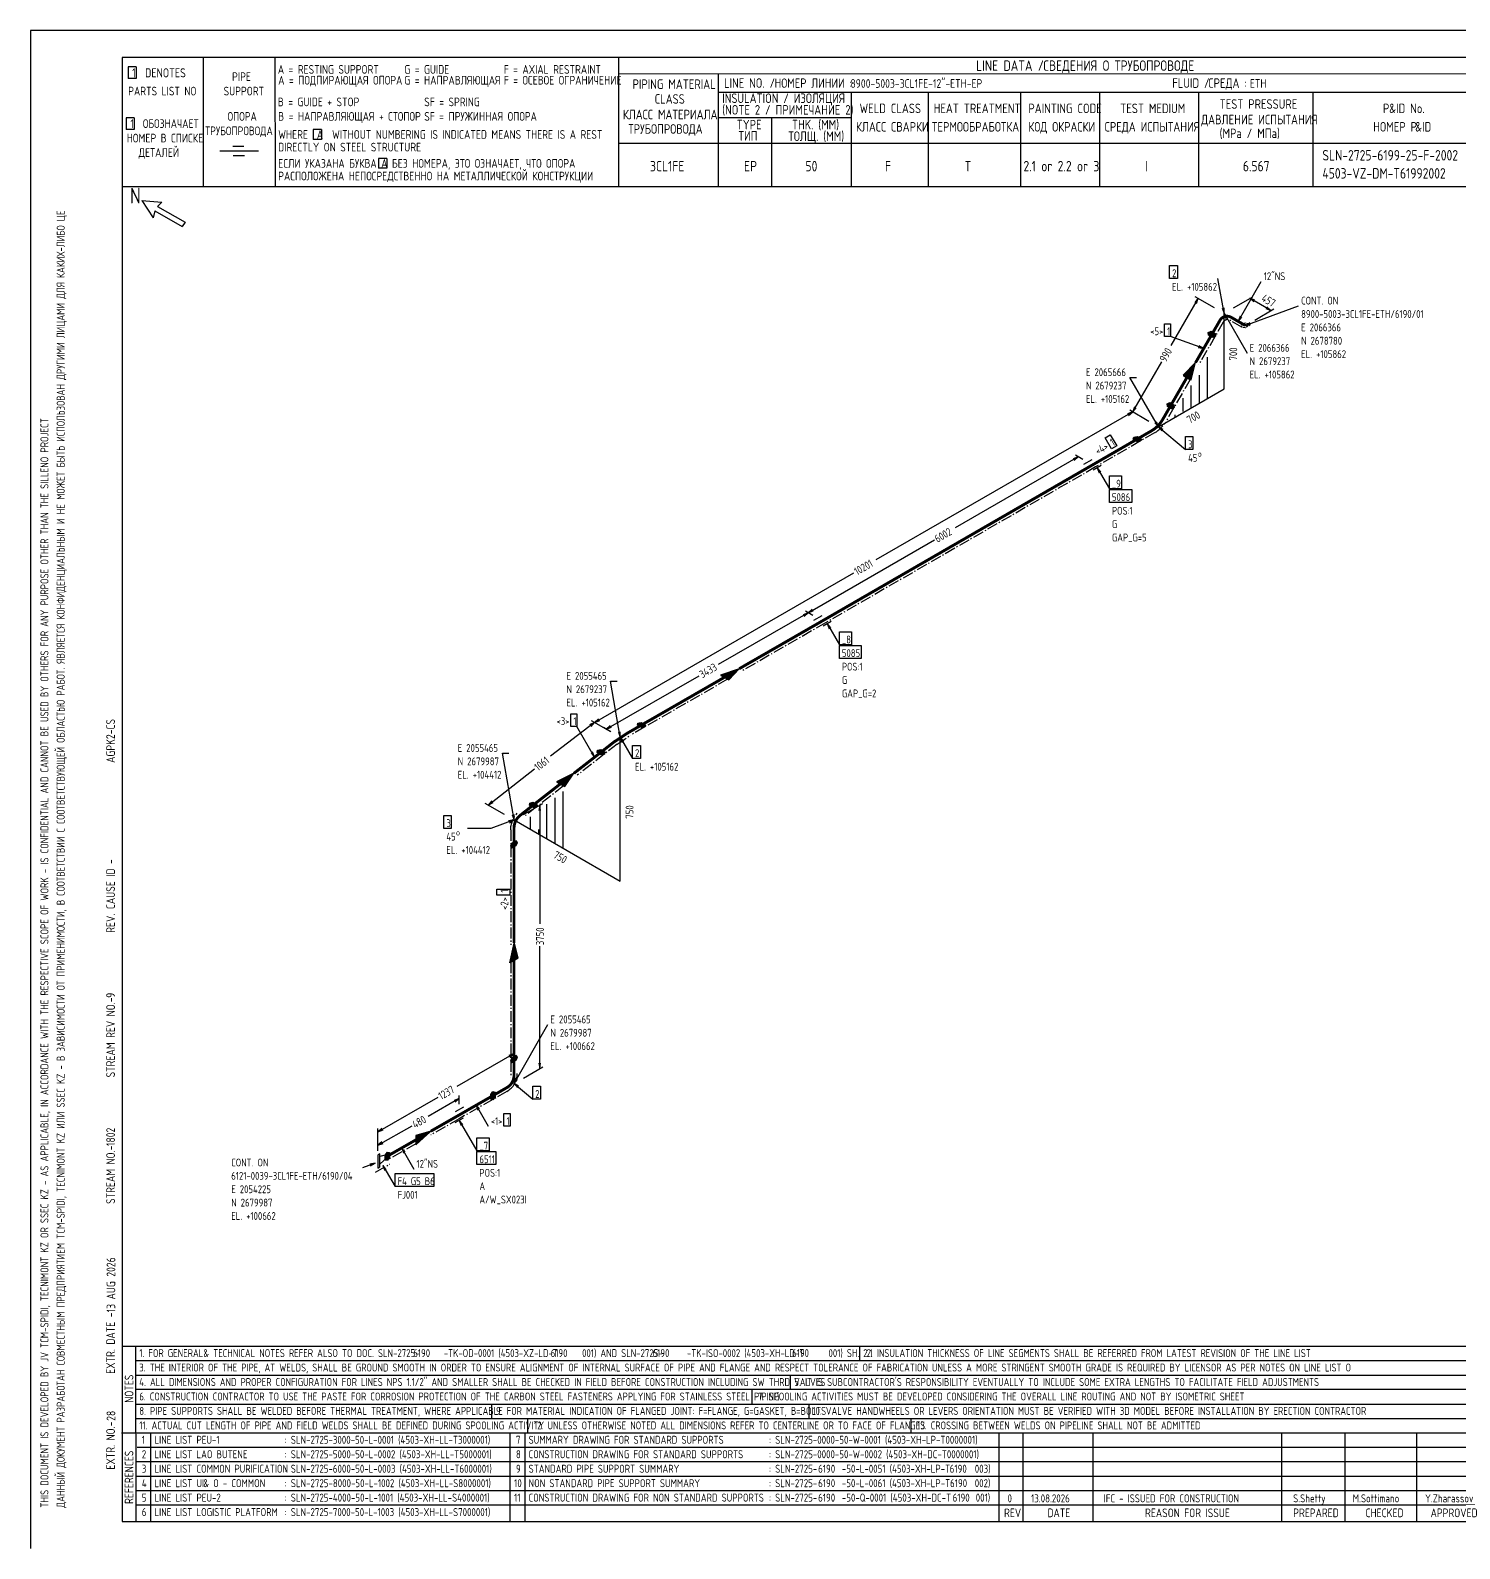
# Model space of a CAD drawing. Extents: x -1005 to 594, y -998 to 420.
# Drawn here: x 0 to 395.4, y 0 to 420 of the extents above; entities that cross this region are included whole.
import ezdxf

# ---------------------------------------------------------------- set-up
doc = ezdxf.new("R2010")
doc.units = 0
doc.linetypes.add('GT100', pattern=[0.8, 0.533333, -0.266667])
doc.linetypes.add('GT111', pattern=[4.5, 3, -0.6, 0.3, -0.6])
doc.styles.add('TTFN17', font='GOST type A')

msp = doc.modelspace()

# ---------------------------------------------------------------- linework, layer by layer
at = {"layer": 'GT_1', "flags": 128}
for points in [[(0, 420), (0, 0)], [(594, 420), (0, 420)], [(589.1, 412.5), (25.4, 412.5)], [(25.4, 412.5), (25.4, 7.5)], [(47.8, 412.5), (47.8, 376.7)], [(67.6, 412.5), (67.7, 376.7)], [(162.7, 412.5), (162.7, 376.7)], [(29.3, 409.9), (27.1, 409.9)], [(27.1, 409.9), (27.1, 406.7)], [(29.3, 409.9), (29.3, 406.7)], [(589.1, 408), (162.7, 407.9)], [(190.3, 407.8), (190.3, 376.7)], [(29.3, 406.7), (27.1, 406.7)], [(190.3, 402.9), (402.7, 402.9)], [(227.1, 402.9), (227.1, 376.7)], [(248.4, 402.9), (248.4, 376.8)], [(273.9, 402.9), (273.9, 376.7)], [(295.8, 402.9), (295.8, 376.7)], [(323.2, 402.9), (323.2, 376.7)], [(354.8, 402.9), (354.8, 376.8)], [(28.7, 395.8), (26.5, 395.8)], [(26.5, 395.8), (26.5, 392.6)], [(28.7, 395.8), (28.7, 392.6)], [(227.1, 395.8), (190.3, 395.8)], [(205, 395.8), (205, 376.7)], [(28.7, 392.6), (26.5, 392.6)], [(80.5, 392.6), (78.2, 392.6)], [(78.2, 392.6), (78.2, 389.8)], [(80.5, 392.6), (80.5, 389.8)], [(63.1, 386.6), (52.4, 386.6)], [(59.1, 387.9), (56, 387.9)], [(80.5, 389.8), (78.2, 389.8)], [(230.2, 388.7), (162.7, 388.7)], [(402.7, 388.7), (226.9, 388.7)], [(59.2, 385.3), (56.1, 385.3)], [(98.6, 384.6), (96.3, 384.6)], [(96.3, 384.6), (96.3, 381.9)], [(98.6, 384.6), (98.6, 381.9)], [(98.6, 381.9), (96.3, 381.9)], [(402.7, 376.7), (25.4, 376.7)], [(30.8, 372.9), (34, 368.1)], [(30.8, 372.9), (36.4, 372.5)], [(34.4, 370.1), (34, 368.1)], [(34.4, 370.1), (42, 365.7)], [(36.4, 372.5), (35.2, 371.3)], [(35.2, 371.3), (42.8, 366.9)], [(42.8, 366.9), (42, 365.7)], [(315.15, 354.95), (317.325, 354.95), (317.325, 351.35), (315.15, 351.35), (315.15, 354.95)], [(330.225, 341.75), (328.5, 351.35)], [(334.125, 339.5), (340.5, 350.525)], [(323.1, 345.875), (315.525, 332.825)], [(322.575, 344.45), (323.1, 345.875), (322.125, 344.75)], [(327.6, 343.25), (322.275, 346.325)], [(332.85, 343.25), (338.175, 346.325)], [(338.775, 345.35), (337.35, 345.875), (338.475, 344.9)], [(337.35, 345.875), (338.55, 345.2)], [(343.2, 342.5), (338.55, 345.2)], [(329.7, 343.175), (330.225, 341.75), (330.225, 343.25)], [(331.2, 340.625), (330.225, 341.75), (330.75, 340.325)], [(330.225, 341.75), (336.6, 330.725)], [(330.225, 320.825), (330.225, 341.75)], [(334.65, 340.925), (334.125, 339.5), (335.1, 340.625)], [(336.075, 338.375), (350.85, 343.775)], [(338.7, 339.875), (344.025, 342.95)], [(341.775, 343.025), (343.2, 342.5), (342.075, 343.475)], [(313.725, 338.825), (315.45, 338.825), (315.45, 335.3), (313.725, 335.3), (313.725, 338.825)], [(327.75, 336.125), (327.825, 335.375), (327.075, 335), (325.95, 335.675), (325.875, 336.425), (326.625, 336.8), (327.75, 336.125)], [(325.878, 336.4), (327.292, 336.4)], [(325.898, 336.2), (327.625, 336.2)], [(325.918, 336), (327.763, 336)], [(326.225, 336.6), (326.958, 336.6)], [(337.35, 339.125), (336.075, 338.375), (337.575, 338.6)], [(324.6, 332), (315.45, 335.3)], [(323.1, 332.225), (324.6, 332), (323.325, 332.75)], [(325.938, 335.8), (327.783, 335.8)], [(326.075, 335.6), (327.803, 335.6)], [(326.408, 335.4), (327.823, 335.4)], [(326.742, 335.2), (327.475, 335.2)], [(304.95, 314.45), (312.975, 328.325)], [(319.95, 323.975), (321.15, 323.3), (322.35, 328.1), (318.9, 324.575), (321, 323.375), (322.125, 327.725), (318.975, 324.5), (320.85, 323.45), (321.9, 327.275), (319.125, 324.425), (320.7, 323.525), (321.6, 326.9), (319.275, 324.35), (320.55, 323.675), (321.45, 326.525), (319.425, 324.275), (320.4, 323.75), (321.15, 326.075), (319.575, 324.2), (320.25, 323.825), (321, 325.775), (319.725, 324.125), (320.1, 323.9), (320.7, 325.325), (319.875, 324.05), (319.95, 323.975), (322.35, 328.1)], [(325.575, 329.6), (325.575, 318.125)], [(312.075, 310.325), (304.2, 323.975), (306, 323.975)], [(323.325, 324.575), (323.325, 316.85)], [(312.075, 310.325), (330.225, 320.825)], [(321.075, 321.8), (321.075, 315.425)], [(305.475, 315.875), (304.95, 314.45), (305.925, 315.575)], [(316.35, 316.4), (316.425, 315.65), (315.675, 315.275), (314.55, 315.95), (314.475, 316.7), (315.225, 317.075), (316.35, 316.4)], [(314.485, 316.6), (316.017, 316.6)], [(314.505, 316.4), (316.35, 316.4)], [(314.525, 316.2), (316.37, 316.2)], [(314.545, 316), (316.39, 316)], [(314.675, 316.8), (315.683, 316.8)], [(314.8, 315.8), (316.41, 315.8)], [(315.133, 315.6), (316.325, 315.6)], [(318.825, 318.275), (318.825, 314.525)], [(304.95, 314.45), (233.925, 273.5)], [(303.825, 313.475), (304.95, 314.45), (303.525, 313.925)], [(309.45, 311.825), (304.125, 314.9)], [(309.45, 311.825), (304.125, 314.9)], [(311.1, 311.45), (312.075, 310.325), (311.55, 311.75)], [(316.575, 313.625), (316.575, 312.95)], [(297.3, 307.325), (298.725, 308.15), (300.525, 305.075), (299.1, 304.25), (297.3, 307.325)], [(307.35, 306.95), (307.2, 306.425), (306.225, 306.275), (305.1, 306.95), (305.25, 307.475), (306.225, 307.625), (307.35, 306.95)], [(305.114, 307), (307.267, 307)], [(305.171, 307.2), (306.933, 307.2)], [(305.229, 307.4), (306.6, 307.4)], [(305.35, 306.8), (307.307, 306.8)], [(305.683, 306.6), (307.25, 306.6)], [(313.35, 309.575), (312.075, 310.325), (313.05, 309.2)], [(312.075, 310.325), (319.575, 304.025)], [(319.575, 307.625), (321.6, 307.625), (321.6, 304.025), (319.575, 304.025), (319.575, 307.625)], [(291.15, 301.25), (289.125, 302.45)], [(306.017, 306.4), (307.037, 306.4)], [(289.875, 302), (255.825, 282.35)], [(288.75, 301.025), (289.875, 302), (288.45, 301.475)], [(293.625, 301.175), (291.375, 299.9)], [(294, 298.4), (296.25, 299.675)], [(296.1, 297.875), (295.125, 299), (295.65, 297.575)], [(295.125, 299), (298.5, 293.15)], [(298.5, 296.75), (301.875, 296.75), (301.875, 293.15), (298.5, 293.15), (298.5, 296.75)], [(298.5, 293), (304.725, 293), (304.725, 289.4), (298.5, 289.4), (298.5, 293)], [(215.175, 258.875), (250.125, 279.05)], [(156.075, 228.575), (227.85, 269.975)], [(215.175, 258.875), (190.275, 244.55)], [(214.05, 257.9), (215.175, 258.875), (213.75, 258.35)], [(216.45, 258.125), (214.425, 259.325)], [(216.45, 258.125), (214.425, 259.325)], [(216.3, 259.85), (215.175, 258.875), (216.6, 259.4)], [(218.925, 258.05), (216.675, 256.775)], [(219.3, 255.275), (221.55, 256.55)], [(221.4, 254.75), (220.425, 255.875), (220.95, 254.45)], [(220.425, 255.875), (223.8, 250.025)], [(223.8, 253.625), (227.175, 253.625), (227.175, 250.025), (223.8, 250.025), (223.8, 253.625)], [(223.8, 249.875), (229.875, 249.875), (229.875, 246.275), (223.8, 246.275), (223.8, 249.875)], [(159.3, 226.7), (185.025, 241.475)], [(163.2, 224.45), (160.5, 239.975), (162.3, 239.975)], [(192, 241.025), (193.2, 240.35), (196.125, 243.425), (190.95, 241.625), (193.05, 240.425), (195.75, 243.2), (191.025, 241.55), (192.9, 240.5), (195.3, 242.975), (191.175, 241.475), (192.75, 240.575), (194.925, 242.675), (191.325, 241.4), (192.6, 240.725), (194.55, 242.525), (191.475, 241.325), (192.45, 240.8), (194.1, 242.225), (191.625, 241.25), (192.3, 240.875), (193.8, 242.075), (191.775, 241.175), (192.15, 240.95), (193.35, 241.775), (191.925, 241.1), (192, 241.025), (196.125, 243.425)], [(156.075, 228.575), (143.925, 219.2)], [(149.475, 230.975), (151.2, 230.975), (151.2, 227.45), (149.475, 227.45), (149.475, 230.975)], [(156.075, 218.975), (151.2, 227.45)], [(155.1, 227.45), (156.075, 228.575), (154.725, 227.9)], [(160.575, 225.95), (155.25, 229.025)], [(160.575, 225.95), (155.25, 229.025)], [(157.2, 229.55), (156.075, 228.575), (157.5, 229.1)], [(160.575, 225.95), (158.55, 227.15)], [(160.425, 227.675), (159.3, 226.7), (160.725, 227.225)], [(170.175, 227.825), (170.025, 227.3), (169.05, 227.15), (167.925, 227.825), (168.075, 228.35), (169.05, 228.5), (170.175, 227.825)], [(167.967, 227.8), (170.168, 227.8)], [(167.975, 228), (169.883, 228)], [(168.032, 228.2), (169.55, 228.2)], [(168.3, 227.6), (170.111, 227.6)], [(168.4, 228.4), (169.217, 228.4)], [(168.633, 227.4), (170.054, 227.4)], [(162.675, 225.875), (163.2, 224.45), (163.2, 225.95)], [(164.175, 223.325), (163.2, 224.45), (163.725, 223.025)], [(163.2, 224.45), (166.575, 218.6)], [(163.2, 184.625), (163.2, 224.45)], [(133.8, 201.575), (130.575, 220.025), (132.375, 220.025)], [(155.1, 220.1), (156.075, 218.975), (155.55, 220.4)], [(158.925, 220.4), (158.85, 219.8), (157.95, 219.575), (156.825, 220.25), (156.9, 220.85), (157.8, 221.075), (158.925, 220.4)], [(156.844, 220.4), (158.925, 220.4)], [(156.869, 220.6), (158.592, 220.6)], [(156.894, 220.8), (158.258, 220.8)], [(156.908, 220.2), (158.9, 220.2)], [(157.242, 220), (158.875, 220)], [(157.575, 219.8), (158.85, 219.8)], [(166.575, 222.2), (168.75, 222.2), (168.75, 218.6), (166.575, 218.6), (166.575, 222.2)], [(126.675, 205.7), (139.5, 215.675)], [(146.625, 211.55), (147.825, 210.875), (150.375, 214.475), (145.575, 212.15), (147.675, 210.95), (150, 214.175), (145.65, 212.075), (147.525, 211.025), (149.625, 213.95), (145.8, 212), (147.375, 211.1), (149.25, 213.65), (145.95, 211.925), (147.225, 211.25), (148.95, 213.35), (146.1, 211.85), (147.075, 211.325), (148.575, 213.05), (146.25, 211.775), (146.925, 211.4), (148.2, 212.825), (146.4, 211.7), (146.775, 211.475), (147.825, 212.525), (146.55, 211.625), (146.625, 211.55), (150.375, 214.475)], [(131.175, 203.075), (125.85, 206.15)], [(127.65, 206.825), (126.675, 205.7), (128.025, 206.375)], [(136.425, 203.075), (141.75, 206.15)], [(140.175, 205.775), (140.1, 205.175), (139.2, 204.95), (138.075, 205.625), (138.15, 206.225), (139.05, 206.45), (140.175, 205.775)], [(138.097, 205.8), (140.133, 205.8)], [(138.122, 206), (139.8, 206)], [(138.147, 206.2), (139.467, 206.2)], [(142.8, 205.925), (142.8, 196.4)], [(145.05, 207.725), (145.05, 195.125)], [(147.3, 209.45), (147.3, 193.7)], [(114.375, 202.85), (116.4, 202.85), (116.4, 199.25), (114.375, 199.25), (114.375, 202.85)], [(133.275, 203), (133.8, 201.575), (133.8, 203.075)], [(138.117, 205.6), (140.153, 205.6)], [(138.3, 202.475), (138.3, 198.95)], [(138.45, 205.4), (140.128, 205.4)], [(138.783, 205.2), (140.103, 205.2)], [(141.15, 204.2), (140.925, 205.7), (140.7, 204.2)], [(140.925, 205.7), (140.925, 172.85)], [(133.8, 201.575), (127.425, 199.25), (120.975, 199.25)], [(132.525, 200.825), (133.8, 201.575), (132.3, 201.35)], [(133.8, 201.575), (163.2, 184.625)], [(140.55, 198.95), (140.55, 197.675)], [(133.2, 195.125), (132.825, 194.3), (133.2, 193.85), (134.4, 194.525), (134.775, 195.35), (134.4, 195.8), (133.2, 195.125)], [(132.87, 194.4), (134.178, 194.4)], [(132.908, 194.2), (133.822, 194.2)], [(132.961, 194.6), (134.434, 194.6)], [(133.052, 194.8), (134.525, 194.8)], [(133.143, 195), (134.616, 195)], [(133.333, 195.2), (134.707, 195.2)], [(133.689, 195.4), (134.733, 195.4)], [(134.044, 195.6), (134.567, 195.6)], [(129.075, 180.8), (129.075, 182.45), (132.6, 182.45), (132.6, 180.8), (129.075, 180.8)], [(133.8, 162.725), (132.6, 162.05), (133.8, 167.525), (134.85, 163.325), (132.75, 162.125), (133.8, 167.075), (134.775, 163.25), (132.9, 162.2), (133.8, 166.55), (134.625, 163.175), (133.05, 162.275), (133.8, 166.1), (134.475, 163.1), (133.2, 162.425), (133.8, 165.65), (134.325, 163.025), (133.35, 162.5), (133.8, 165.2), (134.175, 162.95), (133.5, 162.575), (133.8, 164.75), (134.025, 162.875), (133.65, 162.65), (133.8, 164.3), (133.875, 162.8), (133.8, 162.725), (133.8, 167.525)], [(140.925, 132.8), (140.925, 166.625)], [(133.8, 128.675), (143.175, 144.95)], [(133.8, 136.925), (117.975, 127.85)], [(132.675, 135.95), (133.8, 136.925), (132.375, 136.4)], [(133.2, 135.725), (132.825, 134.9), (133.2, 134.45), (134.4, 135.125), (134.775, 135.95), (134.4, 136.4), (133.2, 135.725)], [(132.87, 135), (134.178, 135)], [(132.908, 134.8), (133.822, 134.8)], [(132.961, 135.2), (134.434, 135.2)], [(133.052, 135.4), (134.525, 135.4)], [(133.143, 135.6), (134.616, 135.6)], [(133.333, 135.8), (134.707, 135.8)], [(133.689, 136), (134.733, 136)], [(133.8, 131.675), (133.8, 137.825)], [(134.044, 136.2), (134.567, 136.2)], [(136.425, 130.175), (141.75, 133.25)], [(140.7, 134.3), (140.925, 132.8), (141.15, 134.3)], [(128.55, 125), (127.95, 124.175), (127.35, 124.325), (127.35, 125.6), (127.95, 126.425), (128.55, 126.275), (128.55, 125)], [(127.641, 126), (128.55, 126)], [(127.786, 126.2), (128.55, 126.2)], [(134.325, 130.1), (133.8, 128.675), (134.775, 129.8)], [(135.075, 127.925), (133.8, 128.675), (134.775, 127.55)], [(133.8, 128.675), (138.975, 124.325)], [(138.975, 127.925), (141.15, 127.925), (141.15, 124.325), (138.975, 124.325), (138.975, 127.925)], [(96.15, 115.325), (112.8, 124.85)], [(118.65, 124.475), (110.025, 119.525)], [(117.525, 123.5), (118.65, 124.475), (117.225, 123.95)], [(119.85, 122.15), (117.525, 120.875)], [(118.65, 122.975), (118.65, 125.375)], [(124.275, 121.55), (123.3, 122.675), (123.825, 121.25)], [(123.3, 122.675), (126.675, 116.825)], [(127.35, 125.6), (128.55, 125.6)], [(127.35, 125.4), (128.55, 125.4)], [(127.35, 125.2), (128.55, 125.2)], [(127.35, 125), (128.55, 125)], [(127.35, 124.8), (128.405, 124.8)], [(127.35, 124.6), (128.259, 124.6)], [(127.35, 124.4), (128.114, 124.4)], [(127.495, 125.8), (128.55, 125.8)], [(117.525, 117.875), (119.85, 119.15)], [(119.625, 117.35), (118.65, 118.475), (119.175, 117.05)], [(118.65, 118.475), (123.525, 110)], [(131.025, 120.35), (132.75, 120.35), (132.75, 116.825), (131.025, 116.825), (131.025, 120.35)], [(96.15, 111.575), (105.6, 116.975)], [(97.275, 116.3), (96.15, 115.325), (97.575, 115.85)], [(96.15, 110.075), (96.15, 116.225)], [(106.65, 113.075), (106.65, 111.725), (110.775, 115.475), (106.65, 114.275), (106.65, 111.875), (110.4, 115.25), (106.65, 114.2), (106.65, 112.1), (109.95, 115.025), (106.65, 113.975), (106.65, 112.25), (109.575, 114.725), (106.65, 113.825), (106.65, 112.4), (109.2, 114.575), (106.65, 113.675), (106.65, 112.55), (108.75, 114.275), (106.65, 113.525), (106.65, 112.775), (108.45, 114.125), (106.65, 113.3), (106.65, 112.925), (108, 113.825), (106.65, 113.15), (106.65, 113.075), (110.775, 115.475)], [(123.525, 113.6), (126.9, 113.6), (126.9, 110), (123.525, 110), (123.525, 113.6)], [(97.275, 112.55), (96.15, 111.575), (97.575, 112.1)], [(96.15, 110.075), (96.15, 112.475)], [(99.375, 108.275), (98.775, 107.45), (98.175, 107.6), (98.175, 108.875), (98.775, 109.7), (99.375, 109.55), (99.375, 108.275)], [(98.411, 109.2), (99.375, 109.2)], [(98.557, 109.4), (99.375, 109.4)], [(103.725, 109.7), (102.75, 110.825), (103.275, 109.4)], [(102.75, 110.825), (106.125, 104.975)], [(123.525, 109.85), (128.775, 109.85), (128.775, 106.25), (123.525, 106.25), (123.525, 109.85)], [(95.4, 106.625), (91.875, 105.35)], [(94.125, 105.875), (95.4, 106.625), (93.9, 106.4)], [(96.15, 107.075), (96.15, 105.275), (96.675, 105.575), (96.675, 109.175), (96.15, 108.875), (96.15, 107.075)], [(96.675, 106.4), (98.775, 108.275), (98.775, 109.025), (96.675, 108.5)], [(98.475, 104.9), (97.5, 106.025), (98.025, 104.6)], [(97.5, 106.025), (100.875, 100.175)], [(98.175, 108.8), (99.375, 108.8)], [(98.175, 108.6), (99.375, 108.6)], [(98.175, 108.4), (99.375, 108.4)], [(98.175, 108.2), (99.32, 108.2)], [(98.175, 108), (99.175, 108)], [(98.175, 107.8), (99.029, 107.8)], [(98.175, 107.6), (98.884, 107.6)], [(98.266, 109), (99.375, 109)], [(100.875, 103.775), (111.6, 103.775), (111.6, 100.175), (100.875, 100.175), (100.875, 103.775)], [(25.3, 56), (402.7, 56)], [(29.1, 56), (29.2, 7.5)], [(229.4, 56), (229.4, 52)], [(29.1, 52), (402.7, 52)], [(29.1, 48), (402.7, 48)], [(210.2, 48), (210.2, 44)], [(402.7, 44), (29.1, 44)], [(199.6, 44), (199.6, 40)], [(29.2, 40), (402.7, 40)], [(127.6, 40), (127.6, 36)], [(215.4, 40), (215.4, 36)], [(29.1, 36), (402.7, 36)], [(137.5, 36), (137.5, 32)], [(243.6, 36), (243.6, 32)], [(25.2, 32), (402.7, 32)], [(33.2, 32), (33.2, 7.6)], [(132.6, 32), (132.6, 7.6)], [(136.8, 32), (136.8, 7.6)], [(267.9, 32), (267.9, 7.5)], [(274.6, 32), (274.6, 7.5)], [(293.9, 32), (293.9, 7.5)], [(346.1, 32), (346.1, 7.5)], [(363.6, 32), (363.6, 7.5)], [(383.5, 32), (383.5, 7.5)], [(402.7, 28), (29.5, 28)], [(402.7, 24), (29.1, 24)], [(402.7, 20), (29.1, 20)], [(402.7, 16), (29.1, 16)], [(402.7, 12), (29.2, 12)], [(25.4, 7.5), (589.1, 7.5)], [(0, 0), (0, 0)]]:
    msp.add_lwpolyline(points, dxfattribs=at)
at = {"layer": 'GT_1', "const_width": 0.8, "flags": 128}
for points in [[(326.85, 335.9), (329.1, 339.8)], [(332.175, 340.625), (336.075, 338.375)], [(322.35, 328.1), (326.85, 335.9)], [(315.45, 316.175), (319.95, 323.975)], [(313.2, 312.275), (315.45, 316.175)], [(293.775, 299.75), (306.225, 306.95)], [(306.225, 306.95), (310.125, 309.2)], [(219.075, 256.625), (293.775, 299.75)], [(196.125, 243.425), (219.075, 256.625)], [(169.05, 227.825), (192, 241.025)], [(165.15, 225.575), (169.05, 227.825)], [(157.875, 220.325), (161.4, 223.1)], [(161.4, 223.1), (165.15, 225.575)], [(150.375, 214.475), (157.875, 220.325)], [(139.125, 205.7), (146.625, 211.55)], [(135.6, 202.925), (139.125, 205.7)], [(133.8, 194.825), (133.8, 199.325)], [(133.8, 167.525), (133.8, 194.825)], [(133.8, 135.425), (133.8, 162.725)], [(133.8, 130.925), (133.8, 135.425)], [(127.95, 125.3), (131.85, 127.55)], [(118.65, 119.975), (127.95, 125.3)], [(110.775, 115.475), (118.65, 119.975)], [(98.775, 108.575), (106.65, 113.075)]]:
    msp.add_lwpolyline(points, dxfattribs=at)
for points in [[(329.1, 339.8, -0.414035), (332.175, 340.625)], [(310.125, 309.2, 0.13166), (313.2, 312.275)], [(133.8, 199.325, -0.236063), (135.6, 202.925)], [(131.85, 127.55, 0.267786), (133.8, 130.925)]]:
    msp.add_lwpolyline(points, format="xyb", dxfattribs=at)
at = {"layer": 'GT_1', "linetype": 'GT111', "flags": 128}
for points in [[(330, 339.275), (327.75, 335.375)], [(335.175, 337.85), (331.275, 340.1)], [(327.75, 335.375), (323.25, 327.575)], [(320.85, 323.45), (316.35, 315.65)], [(316.35, 315.65), (314.1, 311.75)], [(311.025, 308.675), (307.125, 306.425)], [(307.125, 306.425), (294.675, 299.225)], [(294.675, 299.225), (219.975, 256.1)], [(219.975, 256.1), (197.025, 242.9)], [(192.9, 240.5), (169.95, 227.3)], [(169.95, 227.3), (166.05, 225.05)], [(162.309, 222.575), (166.059, 225.05)], [(158.775, 219.8), (151.275, 213.95)], [(162.3, 222.575), (158.775, 219.8)], [(147.525, 211.025), (140.025, 205.175)], [(140.025, 205.175), (136.5, 202.4)], [(132.9, 198.8), (132.9, 194.3)], [(132.9, 194.3), (132.9, 167)], [(132.9, 162.2), (132.9, 134.9)], [(132.9, 134.9), (132.9, 130.4)], [(131.85, 126.5), (127.95, 124.25)], [(127.95, 124.25), (118.65, 118.925)], [(118.65, 118.925), (110.775, 114.425)], [(106.65, 112.025), (98.775, 107.525)], [(95.475, 104.15), (99.45, 106.4)]]:
    msp.add_lwpolyline(points, dxfattribs=at)
for points in [[(330.009, 339.275, -0.237397), (331.266, 340.1)], [(311.034, 308.675, 0.13166), (314.109, 311.75)], [(132.891, 198.8, -0.18679), (134.691, 203.45)], [(131.85, 126.5, 0.26784), (134.709, 131.45)]]:
    msp.add_lwpolyline(points, format="xyb", dxfattribs=at)
at = {"layer": 'GT_1', "linetype": 'GT100', "flags": 128}
msp.add_lwpolyline([(336.075, 337.7), (335.1, 337.85), (334.95, 338.375), (336.075, 339.05), (337.05, 338.9), (337.2, 338.375), (336.075, 337.7)], dxfattribs=at)

# ---------------------------------------------------------------- texts
at = {"layer": 'GT_1', "style": 'TTFN17'}
for s, height, p in [('LINE DATA /', 2.8875, (261.633, 408.8)), ('СВЕДЕНИЯ О ТРУБОПРОВОДЕ', 2.8875, (280.233, 408.8)), (' 1  DENOTES', 2.5025, (26.875, 407)), (' PIPE', 2.4062, (54.561, 406)), ('A = RESTING SUPPORT', 2.40625, (68.461, 408)), ('A = ПОДПИРАЮЩАЯ ОПОРА', 2.40625, (68.561, 405)), ('G = GUIDE', 2.4062, (103.461, 408)), ('G = НАПРАВЛЯЮЩАЯ', 2.40625, (103.461, 405)), ('F = AXIAL RESTRAINT', 2.40625, (130.961, 408)), ('F = ОСЕВОЕ ОГРАНИЧЕНИЕ', 2.40625, (130.961, 405)), ('PARTS LIST NO', 2.40625, (27.061, 402)), ('SUPPORT', 2.4062, (53.461, 402)), ('PIPING MATERIAL', 2.64687, (166.597, 403.8)), ('LINE NO. /', 2.6469, (191.897, 404.1)), ('НОМЕР ЛИНИИ :', 2.59875, (205.89, 404.1)), ('8900-5003-3CL1FE-12"-ETH-EP', 2.40625, (226.861, 404.1)), ('FLUID /', 2.6469, (315.897, 404.1)), ('СРЕДА :', 2.6469, (325.897, 404.1)), ('ETH', 2.4062, (337.361, 404.1)), ('B = GUIDE + STOP', 2.40625, (68.461, 399)), ('SF = SPRING', 2.40625, (108.961, 399)), ('CLASS', 2.6469, (172.697, 399.7)), ('(NOTE 2 / ПРИМЕЧАНИЕ 2)', 2.64687, (191.397, 396.7)), ('INSULATION / ИЗОЛЯЦИЯ', 2.64687, (191.397, 399.9)), ('WELD CLASS', 2.6469, (229.397, 397.1)), ('HEAT TREATMENT', 2.64687, (249.897, 397.1)), ('PAINTING CODE', 2.64687, (276.097, 397.1)), ('TEST MEDIUM', 2.64687, (301.497, 397.1)), ('TEST PRESSURE', 2.64687, (328.997, 398.3)), ('P', 2.647, (374.197, 397.1)), ('&ID No.', 2.6469, (375.908, 397.1)), (' 1  ОБОЗНАЧАЕТ', 2.40625, (26.461, 393)), ('ОПОРА', 2.4062, (54.561, 395)), ('B = НАПРАВЛЯЮЩАЯ + СТОПОР', 2.40625, (68.561, 395)), ('SF = ПРУЖИННАЯ ОПОРА', 2.40625, (108.961, 395)), ('КЛАСС МАТЕРИАЛА', 2.64687, (163.897, 395.4)), ('TYPE', 2.6469, (195.397, 392.6)), ('THK. (MM)', 2.6469, (210.697, 392.6)), ('ДАВЛЕНИЕ ИСПЫТАНИЯ', 2.64687, (323.897, 394)), ('НОМЕР В СПИСКЕ', 2.40625, (26.661, 389)), ('ТРУБОПРОВОДА', 2.40625, (48.361, 391)), ('WHERE  A  WITHOUT NUMBERING IS INDICATED MEANS THERE IS A REST', 2.40625, (68.561, 390)), ('ТРУБОПРОВОДА', 2.64687, (165.397, 391.4)), ('ТИП', 2.6469, (195.897, 389.5)), ('ТОЛЩ. (ММ)', 2.6469, (209.697, 389.4)), ('КЛАСС СВАРКИ', 2.64687, (228.397, 392)), ('ТЕРМООБРАБОТКА', 2.64687, (249.397, 392)), ('КОД ОКРАСКИ', 2.64687, (276.097, 392)), ('СРЕДА ИСПЫТАНИЯ', 2.64687, (297.197, 392)), ('(MPa / МПа)', 2.64687, (328.997, 390.2)), ('НОМЕР P', 2.6469, (371.497, 392)), ('&ID', 2.6469, (383.097, 392)), ('ДЕТАЛЕЙ', 2.4062, (29.961, 385)), ('DIRECTLY ON STEEL STRUCTURE', 2.40625, (68.561, 386.5)), ('SLN-2725-6199-25-F-2002', 2.8875, (357.433, 384)), ('ЕСЛИ УКАЗАНА БУКВА A БЕЗ НОМЕРА, ЭТО ОЗНАЧАЕТ, ЧТО ОПОРА', 2.40625, (68.561, 382)), ('3CL1FE', 2.8875, (171.433, 381)), ('EP', 2.8875, (197.433, 381)), ('50', 2.8875, (214.433, 381)), ('F', 2.888, (236.433, 381)), ('T', 2.888, (258.433, 381)), ('2.1 or 2.2 or 3', 2.8875, (274.733, 381)), ('I', 2.888, (308.433, 381)), ('6.567', 2.8875, (335.433, 381)), ('РАСПОЛОЖЕНА НЕПОСРЕДСТВЕННО НА МЕТАЛЛИЧЕСКОЙ КОНСТРУКЦИИ', 2.40625, (68.561, 378.5)), ('4503-VZ-DM-T61992002', 2.8875, (357.433, 379)), ('N', 4.331, (27.55, 372.1)), ('2', 2.166, (315.847, 351.725)), ('12"NS', 2.1656, (341.2, 350.9)), ('EL. +105862', 2.16562, (315.847, 347.975)), ('CONT. ON', 2.1656, (351.55, 344.15)), ('8900-5003-3CL1FE-ETH/6190/01', 2.16562, (351.55, 340.453)), ('<5>', 2.1656, (309.796, 335.675)), ('1', 2.166, (314.466, 335.675)), ('E 2066366', 2.1656, (351.55, 336.755)), ('E 2066366', 2.1656, (337.3, 331.1)), ('N 2678780', 2.1656, (351.55, 333.058)), ('N 2679237', 2.1656, (337.3, 327.403)), ('EL. +105862', 2.16562, (351.55, 329.36)), ('E 2065666', 2.1656, (292.013, 324.35)), ('EL. +105862', 2.16562, (337.3, 323.705)), ('N 2679237', 2.1656, (292.013, 320.653)), ('EL. +105162', 2.16562, (292.013, 316.955)), ('3', 2.166, (320.275, 304.4)), ('45', 2.1656, (320.275, 300.65)), ('o', 1.624, (322.92, 302.056)), ('_9', 2.1656, (299.2, 293.525)), ('5086', 2.1656, (299.2, 289.775)), ('POS:1', 2.1656, (299.2, 286.025)), ('G', 2.166, (299.2, 282.328)), ('GAP_G=5', 2.1656, (299.2, 278.63)), ('_8', 2.1656, (224.5, 250.4)), ('5085', 2.1656, (224.5, 246.65)), ('POS:1', 2.1656, (224.5, 242.9)), ('E 2055465', 2.1656, (148.313, 240.35)), ('G', 2.166, (224.5, 239.203)), ('N 2679237', 2.1656, (148.313, 236.653)), ('GAP_G=2', 2.1656, (224.5, 235.505)), ('EL. +105162', 2.16562, (148.313, 232.955)), ('<3>', 2.1656, (145.546, 227.825)), ('1', 2.166, (150.216, 227.825)), ('E 2055465', 2.1656, (118.234, 220.4)), ('N 2679987', 2.1656, (118.234, 216.703)), ('2', 2.166, (167.275, 218.975)), ('EL. +104412', 2.16562, (118.234, 213.005)), ('EL. +105162', 2.16562, (167.275, 215.225)), ('3', 2.166, (115.084, 199.625)), ('45', 2.1656, (115.084, 195.875)), ('o', 1.624, (117.729, 197.281)), ('EL. +104412', 2.16562, (115.084, 192.178)), ('E 2055465', 2.1656, (143.875, 145.325)), ('N 2679987', 2.1656, (143.875, 141.628)), ('EL. +100662', 2.16562, (143.875, 137.93)), ('2', 2.166, (139.675, 124.7)), ('<1>', 2.1656, (127.375, 117.2)), ('1', 2.166, (131.733, 117.2)), ('_7', 2.1656, (124.225, 110.375)), ('CONT. ON', 2.1656, (55.569, 105.725)), ('12"NS', 2.1656, (106.825, 105.35)), ('6511', 2.1656, (124.225, 106.625)), ('POS:1', 2.1656, (124.225, 102.875)), ('6121-0039-3CL1FE-ETH/6190/04', 2.16562, (55.569, 102.028)), ('F4 G5 B6', 2.1656, (101.575, 100.55)), ('A', 2.166, (124.225, 99.177)), ('E 2054225', 2.1656, (55.569, 98.33)), ('N 2679987', 2.1656, (55.569, 94.632)), ('FJ001', 2.1656, (101.575, 96.8)), ('A/W_SX023I', 2.1656, (124.225, 95.48)), ('EL. +100662', 2.16562, (55.569, 90.935)), ('1. FOR GENERAL', 2.18487, (30.128, 53)), ('& TECHNICAL NOTES REFER ALSO TO DOC. SLN-2725-      -TK-OD-0001 (4503-XZ-LD-T      001) AND SLN-2725-      -TK-ISO-0002 (4503-XH-LD-T      001) SH. 2.1', 2.18487, (47.868, 53)), ('6190', 2.1849, (105.928, 53)), ('6190', 2.1849, (143.928, 53)), ('6190', 2.1849, (172.128, 53)), ('6190', 2.1849, (210.728, 53)), ('2. INSULATION THICKNESS OF LINE SEGMENTS SHALL BE REFERRED FROM LATEST REVISION OF THE LINE LIST', 2.18487, (231.328, 53)), ('3. THE INTERIOR OF THE PIPE, AT WELDS, SHALL BE GROUND SMOOTH IN ORDER TO ENSURE ALIGNMENT OF INTERNAL SURFACE OF PIPE AND FLANGE AND RESPECT TOLERANCE OF FABRICATION UNLESS A MORE STRINGENT SMOOTH GRADE IS REQUIRED BY LICENSOR AS PER NOTES ON LINE LIST O', 2.18487, (30.128, 49)), ('4. ALL DIMENSIONS AND PROPER CONFIGURATION FOR LINES NPS 1.1/2" AND SMALLER SHALL BE CHECKED IN FIELD BEFORE CONSTRUCTION INCLUDING SW THRD VALVES', 2.18487, (30.128, 45)), ("5. IT IS SUBCONTRACTOR'S RESPONSIBILITY EVENTUALLY TO INCLUDE SOME EXTRA LENGTHS TO FACILITATE FIELD ADJUSTMENTS", 2.18487, (211.328, 45)), ('6. CONSTRUCTION CONTRACTOR TO USE THE PASTE FOR CORROSION PROTECTION OF THE CARBON STEEL FASTENERS APPLYING FOR STAINLESS STEEL PIPING', 2.18487, (30.128, 41)), ('7. SPOOLING ACTIVITIES MUST BE DEVELOPED CONSIDERING THE OVERALL LINE ROUTING AND NOT BY ISOMETRIC SHEET', 2.18487, (201.328, 41)), ('8. PIPE SUPPORTS SHALL BE WELDED BEFORE THERMAL TREATMENT, WHERE APPLICABLE', 2.18487, (30.128, 37)), ('9. FOR MATERIAL INDICATION OF FLANGED JOINT: F=FLANGE, G=GASKET, B=BOLTS', 2.18487, (128.828, 37)), ('10. VALVE HANDWHEELS OR LEVERS ORIENTATION MUST BE VERIFIED WITH 3D MODEL BEFORE INSTALLATION BY ERECTION CONTRACTOR', 2.18487, (216.328, 37)), ('11. ACTUAL CUT LENGTH OF PIPE AND FIELD WELDS SHALL BE DEFINED DURING SPOOLING ACTIVITY', 2.18487, (30.128, 33)), ('12. UNLESS OTHERWISE NOTED ALL DIMENSIONS REFER TO CENTERLINE OR TO FACE OF FLANGES', 2.18487, (139.328, 33)), ('13. CROSSING BETWEEN WELDS ON PIPELINE SHALL NOT BE ADMITTED', 2.18487, (245.328, 33)), ('1', 2.214, (30.832, 29)), ('LINE LIST PEU-1', 2.21375, (34.332, 29)), (': SLN-2725-3000-50-L-0001 (4503-XH-LL-T3000001)', 2.21375, (70.332, 29)), ('7', 2.214, (134.332, 29)), ('SUMMARY DRAWING FOR STANDARD SUPPORTS', 2.21375, (137.832, 29)), (': SLN-2725-0000-50-W-0001 (4503-XH-LP-T0000001)', 2.21375, (204.332, 29)), ('2', 2.214, (30.832, 25)), ('LINE LIST LAO BUTENE', 2.21375, (34.332, 25)), (': SLN-2725-5000-50-L-0002 (4503-XH-LL-T5000001)', 2.21375, (70.332, 25)), ('8', 2.214, (134.332, 25)), ('CONSTRUCTION DRAWING FOR STANDARD SUPPORTS', 2.21375, (137.832, 25)), (': SLN-2725-0000-50-W-0002 (4503-XH-DC-T0000001)', 2.21375, (204.332, 25)), ('3', 2.214, (30.832, 21)), ('LINE LIST COMMON PURIFICATION', 2.21375, (34.332, 21)), (': SLN-2725-6000-50-L-0003 (4503-XH-LL-T6000001)', 2.21375, (70.332, 21)), ('9', 2.214, (134.332, 21)), ('STANDARD PIPE SUPPORT SUMMARY', 2.21375, (137.832, 21)), (': SLN-2725-      -50-L-0051 (4503-XH-LP-T      003)', 2.21375, (204.332, 21)), ('6190', 2.2138, (217.932, 21)), ('6190', 2.2138, (254.332, 21)), ('4', 2.214, (30.832, 17)), ('LINE LIST UI', 2.21375, (34.332, 17)), ('& O - COMMON', 2.21375, (47.849, 17)), (': SLN-2725-8000-50-L-1002 (4503-XH-LL-S8000001)', 2.21375, (70.332, 17)), ('10', 2.2138, (133.832, 17)), ('NON STANDARD PIPE SUPPORT SUMMARY', 2.21375, (137.832, 17)), (': SLN-2725-      -50-L-0061 (4503-XH-LP-T      002)', 2.21375, (204.332, 17)), ('6190', 2.2138, (217.932, 17)), ('6190', 2.2138, (254.432, 17)), ('5', 2.214, (30.832, 13)), ('LINE LIST PEU-2', 2.21375, (34.332, 13)), (': SLN-2725-4000-50-L-1001 (4503-XH-LL-S4000001)', 2.21375, (70.332, 13)), ('11', 2.2138, (133.832, 13)), ('CONSTRUCTION DRAWING FOR NON STANDARD SUPPORTS', 2.21375, (137.832, 13)), (': SLN-2725-      -50-Q-0001 (4503-XH-DC-T      001)', 2.21375, (204.332, 13)), ('6190', 2.2138, (217.932, 13)), ('6190', 2.2138, (255.132, 13)), ('0', 2.214, (270.332, 12.8)), ('13.08.2026', 2.2138, (276.832, 12.8)), ('IFC - ISSUED FOR CONSTRUCTION', 2.21375, (296.932, 12.8)), ('S.Shetty', 2.2138, (349.332, 12.8)), ('M.Sottimano', 2.21375, (365.832, 12.8)), ('Y.Zharassov', 2.21375, (385.832, 12.8)), ('6', 2.214, (30.832, 9)), ('LINE LIST LOGISTIC PLATFORM', 2.21375, (34.332, 9)), (': SLN-2725-7000-50-L-1003 (4503-XH-LL-S7000001)', 2.21375, (70.332, 9)), ('REV', 2.4062, (269.361, 8.7)), ('DATE', 2.4062, (281.361, 8.7)), ('REASON FOR ISSUE', 2.40625, (308.361, 8.7)), ('PREPARED', 2.4062, (349.361, 8.7)), ('CHECKED', 2.4062, (369.361, 8.7)), ('APPROVED', 2.4062, (387.361, 8.7))]:
    msp.add_text(s, height=height, dxfattribs=at).set_placement(p)
for s, height, rotation, p in [('ДАННЫЙ ДОКУМЕНТ РАЗРАБОТАН СОВМЕСТНЫМ ПРЕДПРИЯТИЕМ TCM-SPIDI, TECNIMONT KZ ИЛИ SSEC KZ - В ЗАВИСИМОСТИ ОТ ПРИМЕНИМОСТИ, В СООТВЕТСТВИИ С СООТВЕТСТВУЮЩЕЙ ОБЛАСТЬЮ РАБОТ. ЯВЛЯЕТСЯ КОНФИДЕНЦИАЛЬНЫМ И НЕ МОЖЕТ БЫТЬ ИСПОЛЬЗОВАН ДРУГИМИ ЛИЦАМИ ДЛЯ КАКИХ-ЛИБО ЦЕ', 2.21375, 90, (9.5, 11.332)), ('457', 2.1656, -30, (340.35, 345.268)), ('990', 2.1656, 60, (314.092, 328.063)), ('700', 2.1656, 90, (333.868, 328.682)), ('THIS DOCUMENT IS DEVELOPED BY JV TCM-SPIDI, TECNIMONT KZ OR SSEC KZ - AS APPLICABLE, IN ACCORDANCE WITH THE RESPECTIVE SCOPE OF WORK - IS CONFIDENTIAL AND CANNOT BE USED BY OTHERS FOR ANY PURPOSE OTHER THAN THE SILLENO PROJECT', 2.21375, 90, (5, 11.332)), ('700', 2.1656, 30, (320.747, 311.136)), ('1', 2.166, 30, (299.496, 304.878)), ('<4>', 2.1656, 30, (295.318, 302.466)), ('6002', 2.1656, 30, (250.947, 278.226)), ('10201', 2.1656, 30, (228.709, 269.184)), ('3433', 2.1656, 30, (185.86, 240.692)), ('AGPK2-CS', 2.4062, 90, (23.4, 217.361)), ('1061', 2.1656, 38, (140.465, 215.014)), ('750', 2.1656, 90, (166.843, 201.932)), ('REV. CAUSE ID -', 2.40625, 90, (23.4, 170.361)), ('750', 2.1656, -30, (144.455, 191.229)), ('1', 2.166, 90, (132.225, 181.503)), ('<2>', 2.1656, 90, (132.225, 176.678)), ('3750', 2.1656, 90, (142.07, 166.93)), ('STREAM REV NO.-', 2.40625, 90, (23.4, 130.361)), ('9', 2.406, 90, (23.4, 152.361)), ('1237', 2.1656, 30, (113.663, 124.068)), ('480', 2.1656, 30, (106.425, 116.163)), ('1802', 2.4062, 90, (23.4, 111.361)), ('STREAM NO.-', 2.40625, 90, (23.4, 95.361)), ('13 AUG 2026', 2.40625, 90, (23.5, 65.361)), ('EXTR. DATE -', 2.40625, 90, (23.4, 48.361)), ('NOTES', 2.4062, 90, (28.5, 40.361)), ('28', 2.4062, 90, (23.5, 35.361)), ('EXTR. NO.-', 2.4062, 90, (23.4, 21.861)), ('REFERENCES', 2.4062, 90, (28.5, 12.361))]:
    msp.add_text(s, height=height, rotation=rotation, dxfattribs=at).set_placement(p)

doc.saveas('drawing.dxf')
